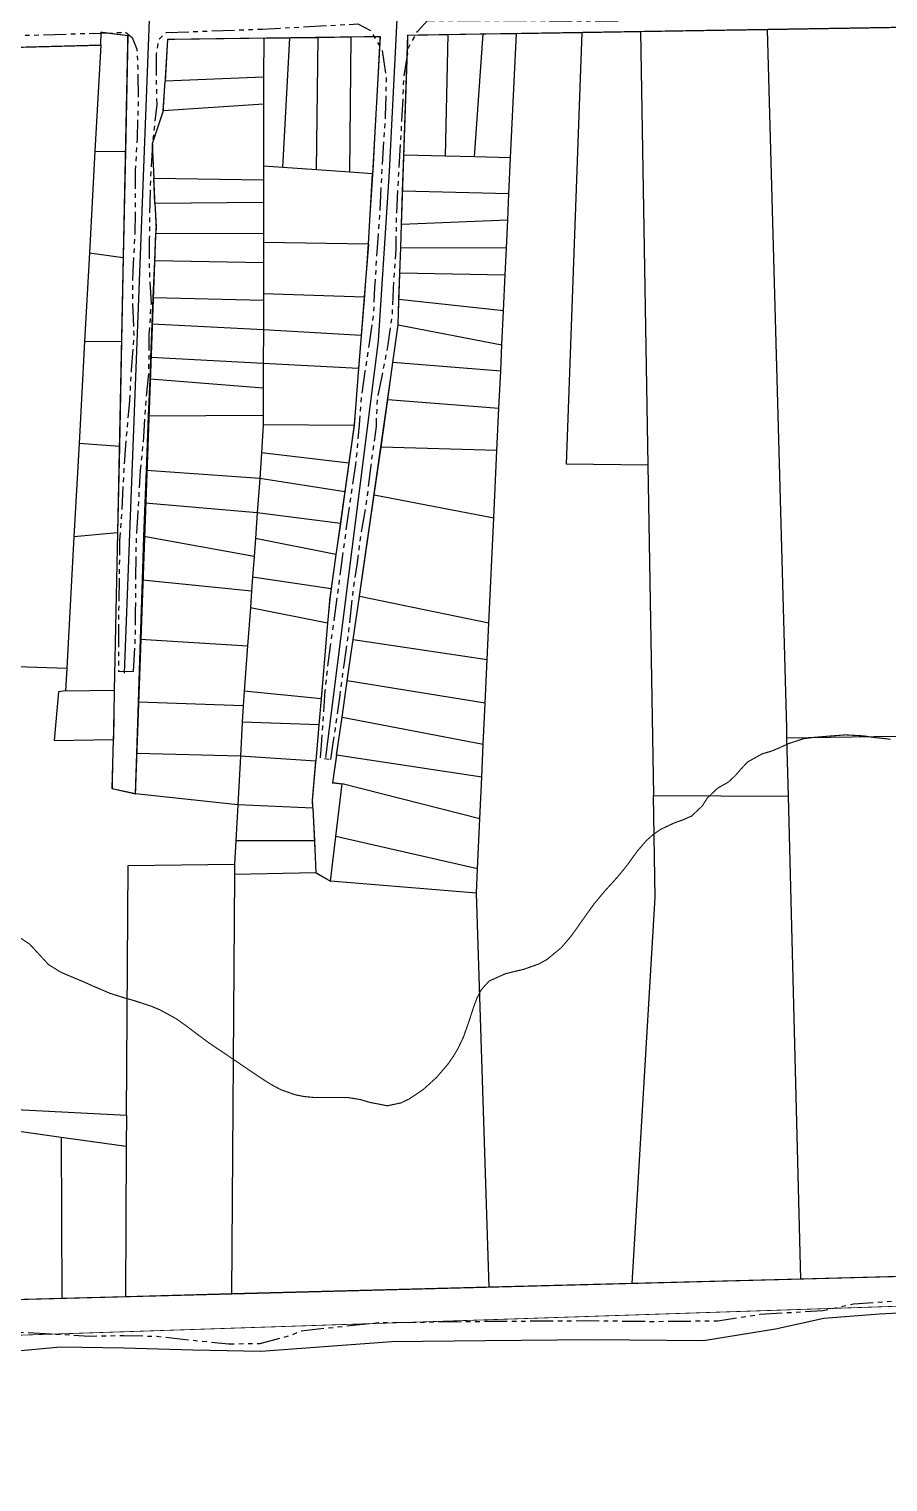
# Model space of a CAD drawing. Extents: x 204381 to 207261, y 4847713 to 4851061.
# Drawn here: x 204900.2 to 205040.5, y 4848399.6 to 4848637 of the extents above; entities that cross this region are included whole.
import ezdxf

# ---------------------------------------------------------------- set-up
doc = ezdxf.new("R2010")
doc.units = 0
doc.header["$LTSCALE"] = 1.5
doc.header["$MEASUREMENT"] = 0
doc.linetypes.add('PHANTOMX2', pattern=[5, 2.5, -0.5, 0.5, -0.5, 0.5, -0.5])
for name, color, linetype in [('CD-MALHA-LOTES', 40, 'CONTINUOUS'), ('HD-CURSO-PERENE', 170, 'CONTINUOUS'), ('LM-LIM-SETOR-FISCAL', 7, 'CONTINUOUS'), ('RU-QUADRAS', 210, 'CONTINUOUS'), ('SV-EIXO-ROD-ESTR', 7, 'CONTINUOUS'), ('SV-EIXO-RUA-N-PAV', 6, 'CONTINUOUS'), ('SV-EST-M-N-PAV', 1, 'PHANTOMX2'), ('SV-RUA-NAO-PAV-S-GUIA-C-GUIA', 7, 'PHANTOMX2')]:
    doc.layers.add(name, color=color, linetype=linetype)
doc.linetypes.add('Limite', pattern='A,20,-3,[130,ltypeshp.shx,S=6.35,R=0,X=0,Y=0],-3,20', length=46)

msp = doc.modelspace()

# ---------------------------------------------------------------- linework, layer by layer
at = {"layer": 'CD-MALHA-LOTES'}
for points in [[(204911.9, 4848634.35), (204911.95, 4848636.46), (204916.3, 4848635.89), (204915.92, 4848616.95)], [(204990.5, 4848636.42), (205000.04, 4848636.58)], [(205000.04, 4848636.58), (205020.76, 4848636.91)], [(205000.04, 4848636.58), (205001.26, 4848565.68)], [(205020.76, 4848636.91), (205070.65, 4848637.72)], [(205020.76, 4848636.91), (205023.88, 4848522.69), (205023.92, 4848521.14)], [(204897.1, 4848633.96), (204911.9, 4848634.35)], [(204911.9, 4848634.35), (204910.95, 4848617.01)], [(204938.51, 4848635.49), (204922.81, 4848635.28), (204922.39, 4848628.43)], [(204938.51, 4848635.49), (204938.5, 4848629.11)], [(204938.51, 4848635.49), (204942.78, 4848635.55)], [(204941.63, 4848614.35), (204942.78, 4848635.55)], [(204942.78, 4848635.55), (204947.39, 4848635.61)], [(204947.11, 4848613.97), (204947.39, 4848635.61)], [(204947.39, 4848635.61), (204952.77, 4848635.69)], [(204952.6, 4848613.58), (204952.77, 4848635.69)], [(204952.77, 4848635.69), (204957.51, 4848635.75), (204956.26, 4848613.32)], [(204961.4, 4848616.36), (204962.07, 4848635.96), (204968.63, 4848636.07)], [(204968.19, 4848616.2), (204968.63, 4848636.07)], [(204968.63, 4848636.07), (204974.33, 4848636.16)], [(204972.96, 4848616.09), (204974.33, 4848636.16)], [(204974.33, 4848636.16), (204979.78, 4848636.25)], [(204978.84, 4848615.95), (204979.78, 4848636.25)], [(204979.78, 4848636.25), (204990.5, 4848636.42)], [(205001.26, 4848565.68), (204987.99, 4848565.84), (204990.5, 4848636.42)], [(204922.1, 4848623.59), (204922.39, 4848628.43)], [(204938.5, 4848629.11), (204922.39, 4848628.43)], [(204938.5, 4848629.11), (204938.49, 4848624.68)], [(204938.49, 4848624.68), (204922.1, 4848623.59)], [(204938.49, 4848624.68), (204938.48, 4848614.57)], [(204922.1, 4848623.59), (204920.31, 4848618.21), (204920.57, 4848612.52)], [(204910.95, 4848617.01), (204910.04, 4848600.38)], [(204910.95, 4848617.01), (204915.92, 4848616.95)], [(204915.92, 4848616.95), (204915.56, 4848599.66)], [(204961.2, 4848610.48), (204961.4, 4848616.36)], [(204968.19, 4848616.2), (204961.4, 4848616.36)], [(204972.96, 4848616.09), (204968.19, 4848616.2)], [(204978.84, 4848615.95), (204972.96, 4848616.09)], [(204978.57, 4848610.05), (204978.84, 4848615.95)], [(204941.63, 4848614.35), (204938.48, 4848614.57)], [(204938.48, 4848614.57), (204938.48, 4848612.3)], [(204947.11, 4848613.97), (204941.63, 4848614.35)], [(204952.6, 4848613.58), (204947.11, 4848613.97)], [(204956.26, 4848613.32), (204952.6, 4848613.58)], [(204955.6, 4848601.83), (204955.68, 4848602.85), (204956.26, 4848613.32)], [(204920.75, 4848608.45), (204920.57, 4848612.52)], [(204938.48, 4848612.3), (204920.57, 4848612.52)], [(204938.48, 4848612.3), (204938.47, 4848608.61)], [(204961.01, 4848605.08), (204961.2, 4848610.48)], [(204978.57, 4848610.05), (204961.2, 4848610.48)], [(204938.47, 4848608.61), (204920.75, 4848608.45)], [(204920.75, 4848608.45), (204920.93, 4848604.63), (204920.89, 4848603.59)], [(204938.47, 4848608.61), (204938.47, 4848603.54)], [(204978.37, 4848605.82), (204978.57, 4848610.05)], [(204961.01, 4848605.08), (204978.37, 4848605.82)], [(204978.15, 4848601.15), (204978.37, 4848605.82)], [(204920.71, 4848599.12), (204920.89, 4848603.59)], [(204920.89, 4848603.59), (204938.47, 4848603.54)], [(204938.47, 4848603.54), (204938.47, 4848602.07)], [(204960.88, 4848601.2), (204961.01, 4848605.08)], [(204938.47, 4848602.07), (204938.46, 4848598.78)], [(204955.6, 4848601.83), (204938.47, 4848602.07)], [(204955.6, 4848601.83), (204954.92, 4848593.13)], [(204960.74, 4848597.13), (204960.88, 4848601.2)], [(204978.15, 4848601.15), (204960.88, 4848601.2)], [(204977.95, 4848596.79), (204978.15, 4848601.15)], [(204910.04, 4848600.38), (204909.26, 4848585.9)], [(204910.04, 4848600.38), (204915.56, 4848599.66)], [(204915.56, 4848599.66), (204915.28, 4848585.99)], [(204920.47, 4848593.09), (204920.71, 4848599.12)], [(204938.46, 4848598.78), (204920.71, 4848599.12)], [(204938.46, 4848598.78), (204938.45, 4848593.71)], [(204960.59, 4848592.77), (204960.74, 4848597.13)], [(204960.74, 4848597.13), (204977.95, 4848596.79)], [(204977.68, 4848590.94), (204977.95, 4848596.79)], [(204920.3, 4848588.72), (204920.47, 4848593.09)], [(204920.47, 4848593.09), (204938.45, 4848592.67)], [(204954.92, 4848593.13), (204938.45, 4848593.71)], [(204938.45, 4848593.71), (204938.45, 4848592.67)], [(204938.45, 4848592.67), (204938.45, 4848587.84)], [(204954.92, 4848593.13), (204954.43, 4848586.9)], [(204960.45, 4848588.65), (204960.59, 4848592.77)], [(204977.68, 4848590.94), (204960.59, 4848592.77)], [(204977.42, 4848585.38), (204977.68, 4848590.94)], [(204920.09, 4848583.37), (204920.3, 4848588.72)], [(204938.45, 4848587.84), (204920.3, 4848588.72)], [(204938.45, 4848587.84), (204938.44, 4848582.39)], [(204954.43, 4848586.9), (204938.45, 4848587.84)], [(204954.43, 4848586.9), (204954.01, 4848581.57)], [(204959.6, 4848582.49), (204960.45, 4848588.65)], [(204960.45, 4848588.65), (204977.42, 4848585.38)], [(204909.26, 4848585.9), (204908.35, 4848569.26)], [(204909.26, 4848585.9), (204915.28, 4848585.99)], [(204915.28, 4848585.99), (204914.93, 4848568.74)], [(204977.22, 4848581.06), (204977.42, 4848585.38)], [(204919.95, 4848579.75), (204920.09, 4848583.37)], [(204920.09, 4848583.37), (204938.44, 4848582.39)], [(204938.44, 4848582.39), (204938.43, 4848578.3)], [(204938.44, 4848582.39), (204954.01, 4848581.57)], [(204958.76, 4848576.43), (204959.6, 4848582.49)], [(204977.22, 4848581.06), (204959.6, 4848582.49)], [(204919.72, 4848573.75), (204919.95, 4848579.75)], [(204938.43, 4848578.3), (204919.95, 4848579.75)], [(204954.01, 4848581.57), (204953.28, 4848572.2)], [(204976.94, 4848575), (204977.22, 4848581.06)], [(204938.43, 4848578.3), (204938.43, 4848573.87)], [(204957.69, 4848568.66), (204958.76, 4848576.43)], [(204958.76, 4848576.43), (204976.94, 4848575)], [(204976.61, 4848568.1), (204976.94, 4848575)], [(204919.37, 4848564.82), (204919.72, 4848573.75)], [(204919.72, 4848573.75), (204938.43, 4848573.87)], [(204938.43, 4848573.87), (204938.43, 4848572.31)], [(204938.43, 4848572.31), (204938.16, 4848567.72)], [(204953.28, 4848572.2), (204938.43, 4848572.31)], [(204953.28, 4848572.2), (204952.41, 4848566.04)], [(204908.35, 4848569.26), (204907.51, 4848553.99)], [(204914.93, 4848568.74), (204908.35, 4848569.26)], [(204914.93, 4848568.74), (204914.64, 4848554.65)], [(204938.16, 4848567.72), (204937.86, 4848563.51)], [(204952.41, 4848566.04), (204938.16, 4848567.72)], [(204956.56, 4848560.87), (204957.69, 4848568.66)], [(204976.61, 4848568.1), (204957.69, 4848568.66)], [(204976.1, 4848557.11), (204976.61, 4848568.1)], [(204952.41, 4848566.04), (204951.75, 4848561.37)], [(205001.26, 4848565.68), (205002.18, 4848511.72)], [(204919.16, 4848559.49), (204919.37, 4848564.82)], [(204937.86, 4848563.51), (204919.37, 4848564.82)], [(204937.86, 4848563.51), (204937.45, 4848557.93)], [(204951.75, 4848561.37), (204937.86, 4848563.51)], [(204951.75, 4848561.37), (204951.03, 4848556.19)], [(204954.15, 4848544.22), (204956.56, 4848560.87)], [(204956.56, 4848560.87), (204976.1, 4848557.11)], [(204918.94, 4848554.04), (204919.16, 4848559.49)], [(204937.45, 4848557.93), (204919.16, 4848559.49)], [(204937.45, 4848557.93), (204937.15, 4848553.7)], [(204951.03, 4848556.19), (204937.45, 4848557.93)], [(204951.03, 4848556.19), (204950.31, 4848551.09)], [(204975.3, 4848539.9), (204976.1, 4848557.11)], [(204907.51, 4848553.99), (204906.34, 4848532.53)], [(204914.64, 4848554.65), (204907.51, 4848553.99)], [(204914.64, 4848554.65), (204914.11, 4848528.91)], [(204918.71, 4848546.98), (204918.94, 4848554.04)], [(204936.94, 4848550.8), (204918.94, 4848554.04)], [(204937.15, 4848553.7), (204936.94, 4848550.8)], [(204950.31, 4848551.09), (204937.15, 4848553.7)], [(204950.31, 4848551.09), (204949.52, 4848545.49)], [(204936.94, 4848550.8), (204936.69, 4848547.42)], [(204918.4, 4848537.26), (204918.71, 4848546.98)], [(204918.71, 4848546.98), (204936.53, 4848545.19)], [(204936.69, 4848547.42), (204936.53, 4848545.19)], [(204949.52, 4848545.49), (204936.69, 4848547.42)], [(204936.53, 4848545.19), (204936.33, 4848542.41)], [(204949.52, 4848545.49), (204949.29, 4848543.85), (204948.95, 4848539.91)], [(204953.14, 4848537.22), (204954.15, 4848544.22)], [(204975.3, 4848539.9), (204954.15, 4848544.22)], [(204936.33, 4848542.41), (204935.87, 4848536.18)], [(204948.95, 4848539.91), (204936.33, 4848542.41)], [(204948.95, 4848539.91), (204947.9, 4848527.53)], [(204975.03, 4848533.96), (204975.3, 4848539.9)], [(204918.06, 4848526.99), (204918.4, 4848537.26)], [(204918.4, 4848537.26), (204935.87, 4848536.18)], [(204952.16, 4848530.45), (204953.14, 4848537.22)], [(204953.14, 4848537.22), (204975.03, 4848533.96)], [(204935.87, 4848536.18), (204935.33, 4848528.76)], [(204891.54, 4848533.02), (204906.34, 4848532.53)], [(204906.34, 4848532.53), (204906.14, 4848528.84)], [(204974.69, 4848526.8), (204975.03, 4848533.96)], [(204951.31, 4848524.55), (204952.16, 4848530.45)], [(204974.69, 4848526.8), (204952.16, 4848530.45)], [(204906.14, 4848528.84), (204905.02, 4848528.65), (204904.26, 4848520.71), (204913.95, 4848520.89)], [(204906.14, 4848528.84), (204914.11, 4848528.91)], [(204914.11, 4848528.91), (204913.95, 4848520.89)], [(204935.33, 4848528.76), (204935.16, 4848526.36)], [(204947.9, 4848527.53), (204935.33, 4848528.76)], [(204947.9, 4848527.53), (204947.53, 4848523.28)], [(204917.79, 4848518.61), (204918.06, 4848526.99)], [(204935.16, 4848526.36), (204918.06, 4848526.99)], [(204935.16, 4848526.36), (204935.01, 4848523.72)], [(204974.38, 4848520.09), (204974.69, 4848526.8)], [(204935.01, 4848523.72), (204934.71, 4848518.13)], [(204947.53, 4848523.28), (204935.01, 4848523.72)], [(204947.53, 4848523.28), (204947.03, 4848517.35)], [(204950.41, 4848518.33), (204951.31, 4848524.55)], [(204951.31, 4848524.55), (204974.38, 4848520.09)], [(204917.57, 4848511.97), (204913.78, 4848512.84), (204913.95, 4848520.89)], [(205023.92, 4848521.14), (205052.54, 4848521.58)], [(205023.92, 4848521.14), (205024.16, 4848511.62)], [(204917.57, 4848511.97), (204917.79, 4848518.61)], [(204934.71, 4848518.13), (204917.79, 4848518.61)], [(204934.71, 4848518.13), (204934.27, 4848510.19)], [(204947.03, 4848517.35), (204934.71, 4848518.13)], [(204950.41, 4848518.33), (204949.76, 4848513.82), (204951.3, 4848513.62)], [(204974.13, 4848514.72), (204950.41, 4848518.33)], [(204974.13, 4848514.72), (204974.38, 4848520.09)], [(204946.54, 4848509.68), (204946.48, 4848510.95), (204947.03, 4848517.35)], [(204950.28, 4848505.05), (204951.3, 4848513.62)], [(204973.81, 4848507.91), (204951.3, 4848513.62)], [(204973.81, 4848507.91), (204974.13, 4848514.72)], [(204934.27, 4848510.19), (204917.57, 4848511.97)], [(204998.7, 4848431.98), (205002.46, 4848495.06), (205002.18, 4848511.72)], [(205002.18, 4848511.72), (205024.16, 4848511.62)], [(205024.16, 4848511.62), (205026.17, 4848432.71)], [(204934.27, 4848510.19), (204933.94, 4848504.32)], [(204946.54, 4848509.68), (204934.27, 4848510.19)], [(204946.54, 4848509.68), (204946.8, 4848504.32)], [(204973.43, 4848499.72), (204973.81, 4848507.91)], [(204933.94, 4848504.32), (204933.73, 4848500.52)], [(204946.8, 4848504.32), (204933.94, 4848504.32)], [(204946.8, 4848504.32), (204947.05, 4848499.11)], [(204949.41, 4848497.73), (204950.28, 4848505.05)], [(204973.43, 4848499.72), (204950.28, 4848505.05)], [(204916.1, 4848459.51), (204916.36, 4848500.26), (204933.73, 4848500.52)], [(204933.72, 4848498.82), (204933.24, 4848430.27)], [(204933.73, 4848500.52), (204933.72, 4848498.82)], [(204947.05, 4848499.11), (204933.72, 4848498.82)], [(204947.05, 4848499.11), (204949.41, 4848497.73)], [(204973.25, 4848495.77), (204973.43, 4848499.72)], [(204973.25, 4848495.77), (204949.41, 4848497.73)], [(204975.32, 4848431.37), (204973.25, 4848495.77)], [(204896.01, 4848460.55), (204916.1, 4848459.51)], [(204916.1, 4848459.51), (204916.07, 4848454.42)], [(204895.91, 4848457.27), (204905.45, 4848455.92)], [(204905.45, 4848455.92), (204916.07, 4848454.42)], [(204905.45, 4848455.92), (204905.53, 4848429.54)], [(204916.07, 4848454.42), (204915.92, 4848429.81)], [(205026.17, 4848432.71), (204998.7, 4848431.98)], [(205056.8, 4848433.51), (205026.17, 4848432.71)], [(204933.24, 4848430.27), (204915.92, 4848429.81)], [(204975.32, 4848431.37), (204933.24, 4848430.27)], [(204998.7, 4848431.98), (204975.32, 4848431.37)], [(204905.53, 4848429.54), (204895.16, 4848429.27)], [(204915.92, 4848429.81), (204905.53, 4848429.54)]]:
    msp.add_lwpolyline(points, dxfattribs=at)
at = {"layer": 'HD-CURSO-PERENE', "const_width": 0.18, "flags": 128}
msp.add_lwpolyline([(205040.89, 4848520.91), (205037.96, 4848521.24), (205036.47, 4848521.47), (205033.52, 4848521.63), (205030.52, 4848521.4), (205028.17, 4848521.2), (205026.68, 4848521), (205024.16, 4848520.18), (205022.8, 4848519.54), (205021.4, 4848518.96), (205019.93, 4848518.53), (205017.55, 4848517.21), (205016.52, 4848516.11), (205015.51, 4848514.95), (205014.4, 4848513.91), (205012.65, 4848512.92), (205010.96, 4848511.31), (205010.14, 4848510.01), (205008.38, 4848508.36), (205007, 4848507.75), (205005.54, 4848507.23), (205003.36, 4848506.2), (205002.12, 4848505.34), (205001, 4848504.34), (204999.56, 4848502.66), (204998.67, 4848501.45), (204997.79, 4848500.23), (204996.37, 4848498.48), (204995.37, 4848497.37), (204994.35, 4848496.26), (204992.52, 4848494.08), (204990.77, 4848491.64), (204989.43, 4848489.72), (204988.53, 4848488.51), (204987.12, 4848486.87), (204984.81, 4848484.95), (204983.49, 4848484.21), (204981, 4848483.33), (204979.46, 4848482.96), (204977.96, 4848482.59), (204975.32, 4848481.4), (204974.04, 4848479.97), (204973.34, 4848478.62), (204972.79, 4848477.15), (204972.12, 4848475.05), (204971.13, 4848472.24), (204970.26, 4848470.41), (204969.49, 4848469.11), (204968.63, 4848467.87), (204966.76, 4848465.67), (204964.54, 4848463.66), (204962.32, 4848462.16), (204960.93, 4848461.49), (204958.71, 4848461.02), (204955.79, 4848461.59), (204954.33, 4848462.03), (204952.21, 4848462.38), (204949.2, 4848462.37), (204946.62, 4848462.39), (204945.12, 4848462.53), (204943.64, 4848462.82), (204941.25, 4848463.68), (204939.92, 4848464.39), (204938.63, 4848465.18), (204936.76, 4848466.43), (204934.28, 4848468.12), (204932.03, 4848469.64), (204930.78, 4848470.47), (204929.54, 4848471.32), (204927.35, 4848472.94), (204926.16, 4848473.86), (204924.21, 4848475.25), (204921.58, 4848476.69), (204920.19, 4848477.27), (204917.35, 4848478.21), (204915.9, 4848478.61), (204913.42, 4848479.39), (204910.68, 4848480.56), (204909.31, 4848481.19), (204906.83, 4848482.22), (204905.43, 4848482.82), (204903.38, 4848484.08), (204901.34, 4848486.3), (204900.32, 4848487.39), (204898.64, 4848488.54)], dxfattribs=at)
msp.add_lwpolyline([(205040.89, 4848520.91), (205037.96, 4848521.24), (205036.47, 4848521.47), (205033.52, 4848521.63), (205030.52, 4848521.4), (205028.17, 4848521.2), (205026.68, 4848521), (205024.16, 4848520.18), (205022.8, 4848519.54), (205021.4, 4848518.96), (205019.93, 4848518.53), (205017.55, 4848517.21), (205016.52, 4848516.11), (205015.51, 4848514.95), (205014.4, 4848513.91), (205012.65, 4848512.92), (205010.96, 4848511.31), (205010.14, 4848510.01), (205008.38, 4848508.36), (205007, 4848507.75), (205005.54, 4848507.23), (205003.36, 4848506.2), (205002.12, 4848505.34), (205001, 4848504.34), (204999.56, 4848502.66), (204998.67, 4848501.45), (204997.79, 4848500.23), (204996.37, 4848498.48), (204995.37, 4848497.37), (204994.35, 4848496.26), (204992.52, 4848494.08), (204990.77, 4848491.64), (204989.43, 4848489.72), (204988.53, 4848488.51), (204987.12, 4848486.87), (204984.81, 4848484.95), (204983.49, 4848484.21), (204981, 4848483.33), (204979.46, 4848482.96), (204977.96, 4848482.59), (204975.32, 4848481.4), (204974.04, 4848479.97), (204973.34, 4848478.62), (204972.79, 4848477.15), (204972.12, 4848475.05), (204971.13, 4848472.24), (204970.26, 4848470.41), (204969.49, 4848469.11), (204968.63, 4848467.87), (204966.76, 4848465.67), (204964.54, 4848463.66), (204962.32, 4848462.16), (204960.93, 4848461.49), (204958.71, 4848461.02), (204955.79, 4848461.59), (204954.33, 4848462.03), (204952.21, 4848462.38), (204949.2, 4848462.37), (204946.62, 4848462.39), (204945.12, 4848462.53), (204943.64, 4848462.82), (204941.25, 4848463.68), (204939.92, 4848464.39), (204938.63, 4848465.18), (204936.76, 4848466.43), (204934.28, 4848468.12), (204932.03, 4848469.64), (204930.78, 4848470.47), (204929.54, 4848471.32), (204927.35, 4848472.94), (204926.16, 4848473.86), (204924.21, 4848475.25), (204921.58, 4848476.69), (204920.19, 4848477.27), (204917.35, 4848478.21), (204915.9, 4848478.61), (204913.42, 4848479.39), (204910.68, 4848480.56), (204909.31, 4848481.19), (204906.83, 4848482.22), (204905.43, 4848482.82), (204903.38, 4848484.08), (204901.34, 4848486.3), (204900.32, 4848487.39), (204898.64, 4848488.54)], dxfattribs=at)
at = {"layer": 'LM-LIM-SETOR-FISCAL', "linetype": 'Limite', "ltscale": 0.1, "const_width": 0.13, "flags": 128}
msp.add_lwpolyline([(206960.49, 4848346.74), (206519.68, 4848013.26), (206524.96, 4848001.52), (206186.17, 4847750.07), (206137.65, 4847714.77), (206055.88, 4847783.52), (206022.18, 4847808.19), (206018.12, 4847816.07), (206019.95, 4847830.66), (206053.3, 4847836.03), (206059.06, 4847868.43), (206040.45, 4847926.27), (206039.82, 4847951.17), (206026.44, 4847964.39), (205980.98, 4848000.04), (205948.86, 4848053.95), (205885.79, 4848047.59), (205885.38, 4848100.28), (205758.68, 4848087.81), (205748.41, 4848134.36), (205855.06, 4848144.19), (205857.54, 4848167.98), (205826.48, 4848206.22), (205791.25, 4848260.92), (205756.8, 4848299.01), (205692.97, 4848280.46), (205710.22, 4848439.16), (205051.32, 4848428.57), (204677.84, 4848416.25), (204661.89, 4848420.75), (204677.59, 4848456.68), (204685.73, 4848493.72), (204687.66, 4848576.43), (204676.79, 4848658.68), (204674.85, 4848798.87), (204665.61, 4849337.36), (204658.49, 4849545.69), (204657.02, 4849545.63), (204645.12, 4849704.28), (204643.71, 4849869.24), (204651.14, 4849927.22), (204647.62, 4849990.33), (204636.26, 4850264.54), (204381.83, 4850909.69), (204986.84, 4850806.73), (205140.83, 4850787.35), (205201.03, 4850796.27), (205245.63, 4850823.19), (205310.25, 4850896.98), (205324.08, 4850905.65), (205327.72, 4850908.15), (205339.74, 4850916.46), (205358.28, 4850945.44), (205381.54, 4850978.24), (205458.47, 4851060.64), (205958.1, 4850305), (206256.21, 4850261.19), (206296.36, 4850246.47), (206381.84, 4850187.26), (206402.35, 4850183.32), (206465.45, 4850155.1), (206438.69, 4850087.64), (206416.16, 4850016.08), (206422.43, 4850015.06), (206376.86, 4849879.93), (206318.97, 4849888.04), (206311.32, 4849828.25), (206177.89, 4849842.97), (206161.27, 4849779.77), (206627.66, 4849358.82), (206746.45, 4849445.1), (206955.53, 4849187.19), (207019.34, 4849111.98), (207025.31, 4849104.91), (207033.93, 4849094.44), (207048.4, 4849077.1), (207039.09, 4849069.24), (207026.18, 4849059.14), (207002.58, 4849038.25), (206981.71, 4849023.09), (206966.26, 4849011.39), (206958.44, 4849004.76), (206968.98, 4848989.87), (206978.67, 4848976.02), (207002.49, 4848944.75), (207008.79, 4848936.89), (207034.07, 4848905.39), (207054.15, 4848879.42), (207075.28, 4848852.41), (207089.04, 4848833.89), (207099.68, 4848804.07), (207108.98, 4848791.97), (207114.21, 4848785.08), (207138.58, 4848756.16), (207148.67, 4848740.27), (207162.16, 4848719.72), (207199.66, 4848661.86), (207214.13, 4848640.25), (207233.64, 4848611.27), (207250.42, 4848586.92), (207261.26, 4848571.24), (207169.66, 4848504.88), (207140.72, 4848483.45), (207106.7, 4848455.88), (207093.59, 4848446.09), (207051.18, 4848413.73)], close=True, dxfattribs=at)
at = {"layer": 'RU-QUADRAS', "color": 6, "linetype": 'Continuous', "const_width": 0.18}
msp.add_lwpolyline([(204690.33, 4848628.49), (204911.9, 4848634.35), (204911.95, 4848636.46), (204916.3, 4848635.89), (204913.78, 4848512.84), (204917.57, 4848511.97), (204920.93, 4848604.63), (204920.31, 4848618.21), (204922.1, 4848623.59), (204922.81, 4848635.28), (204957.51, 4848635.75, -0.01129), (204953.28, 4848572.2), (204949.29, 4848543.85), (204946.48, 4848510.95), (204947.05, 4848499.11), (204949.41, 4848497.73), (204951.3, 4848513.62), (204949.76, 4848513.82), (204960.45, 4848588.65), (204962.07, 4848635.96), (205190.61, 4848639.67)], format="xyb", dxfattribs=at)
msp.add_lwpolyline([(205396.55, 4848442.43), (204866.14, 4848428.51), (204863.88, 4848442.71), (204865.11, 4848442.76), (204867.06, 4848458.49), (204895.91, 4848457.27), (204896.01, 4848460.55), (204867.77, 4848462.9), (204868.74, 4848477.66), (204866.13, 4848478.43), (204864.34, 4848462.54), (204787.67, 4848462.05), (204787.05, 4848456.06), (204820.37, 4848455.91), (204820.88, 4848457.3), (204861.73, 4848458.03), (204861.63, 4848443.22), (204860.45, 4848442.6), (204860.51, 4848428.46), (204828.01, 4848426.09), (204786.45, 4848426.43), (204671.28, 4848422.09)], dxfattribs=at)
at = {"layer": 'SV-EIXO-ROD-ESTR', "flags": 128}
msp.add_lwpolyline([(204892.34, 4848420.43), (204905.32, 4848421.64), (204915.71, 4848421.47), (204926.96, 4848421.12), (204938.04, 4848420.94), (204959.43, 4848422.51), (204974.67, 4848422.68), (204992.33, 4848422.85), (205010.33, 4848422.68), (205022.11, 4848424.59), (205029.99, 4848426.33), (205039.08, 4848427.01), (205065.05, 4848428.4)], dxfattribs=at)
msp.add_lwpolyline([(204892.34, 4848420.43), (204905.32, 4848421.64), (204915.71, 4848421.47), (204926.96, 4848421.12), (204938.04, 4848420.94), (204959.43, 4848422.51), (204974.67, 4848422.68), (204992.33, 4848422.85), (205010.33, 4848422.68), (205022.11, 4848424.59), (205029.99, 4848426.33), (205039.08, 4848427.01), (205065.05, 4848428.4)], dxfattribs=at)
at = {"layer": 'SV-EIXO-RUA-N-PAV', "flags": 128}
for points in [[(204948.66, 4848517.92), (204957.28, 4848586.04), (204959.08, 4848613.69), (204960.35, 4848639.7)], [(204948.66, 4848517.92), (204957.28, 4848586.04), (204959.08, 4848613.69), (204960.35, 4848639.7)], [(204915.8, 4848531.74), (204919.84, 4848638.45)], [(204915.8, 4848531.74), (204919.84, 4848638.45)]]:
    msp.add_lwpolyline(points, dxfattribs=at)
at = {"layer": 'SV-EST-M-N-PAV', "flags": 128}
msp.add_lwpolyline([(205345.13, 4848438.54), (205344.21, 4848437.87), (205342.31, 4848437.44), (205338.12, 4848436.86), (205270.54, 4848435.23), (205160.41, 4848432.28), (205063.27, 4848430.57), (205034.83, 4848428.58), (205029.83, 4848427.5), (205024.83, 4848427.22), (205019.53, 4848426.89), (205012.69, 4848425.84), (205012.64, 4848425.84), (205002.18, 4848425.73), (204991.73, 4848425.86), (204974.27, 4848425.75), (204957.21, 4848425.54), (204944.62, 4848424.21), (204942.97, 4848423.5), (204937.88, 4848422.12), (204932.78, 4848422.08), (204927.02, 4848422.65), (204921.06, 4848423.31), (204915.66, 4848423.43), (204910.01, 4848423.34), (204904.1, 4848423.7), (204898.64, 4848423.97), (204893.4, 4848422.98), (204888.4, 4848422.15), (204883.4, 4848422.57), (204878.3, 4848422.29), (204873.21, 4848420.66), (204868.07, 4848419.52), (204862.41, 4848419.54), (204859.84, 4848419.45), (204856.81, 4848419.35), (204851.11, 4848419.06), (204845.66, 4848418.98), (204840.06, 4848418.39), (204834.56, 4848418.36), (204829.45, 4848419.53), (204823.48, 4848420.74), (204818.38, 4848420.91), (204812.58, 4848420.77), (204806.38, 4848420.53), (204801.02, 4848420.5), (204795.55, 4848420.61), (204789.93, 4848420.67), (204783.78, 4848420.67), (204778.19, 4848420.55), (204772.28, 4848420.49), (204766.78, 4848420.31), (204761.58, 4848419.89), (204756.32, 4848419.23), (204751.06, 4848418.94), (204745.31, 4848418.69), (204740.15, 4848418.96), (204733.75, 4848419.02), (204727.95, 4848418.98), (204722.4, 4848418.6), (204717.2, 4848418.07), (204711.25, 4848417.58), (204705.41, 4848416.64), (204699.81, 4848416.1), (204694.56, 4848415.92), (204688.9, 4848416.28), (204683.74, 4848417.05), (204678.63, 4848417.92), (204673.47, 4848418.39), (204670.15, 4848420.92), (204669.12, 4848423.81), (204669.61, 4848427.58), (204670.29, 4848430.32), (204673.25, 4848438), (204675.85, 4848444.32), (204678.65, 4848450.74), (204680.17, 4848454), (204683.5, 4848462.67), (204685.6, 4848468.54), (204687.2, 4848474.1), (204687.71, 4848478.91), (204688.24, 4848486.41), (204689.09, 4848495.03), (204689.39, 4848504.58), (204690.12, 4848511.18), (204690.8, 4848515.93), (204690.82, 4848518), (204690.9, 4848525.48), (204690.9, 4848535.69), (204690.9, 4848545.74), (204690.67, 4848558.09), (204690.11, 4848566), (204689.83, 4848578), (204689.54, 4848589.26), (204687.97, 4848605.47), (204688.01, 4848612.12), (204688.29, 4848617.57), (204688.81, 4848621.57)], dxfattribs=at)
msp.add_lwpolyline([(205345.13, 4848438.54), (205344.21, 4848437.87), (205342.31, 4848437.44), (205338.12, 4848436.86), (205270.54, 4848435.23), (205160.41, 4848432.28), (205063.27, 4848430.57), (205034.83, 4848428.58), (205029.83, 4848427.5), (205024.83, 4848427.22), (205019.53, 4848426.89), (205012.69, 4848425.84), (205012.64, 4848425.84), (205002.18, 4848425.73), (204991.73, 4848425.86), (204974.27, 4848425.75), (204957.21, 4848425.54), (204944.62, 4848424.21), (204942.97, 4848423.5), (204937.88, 4848422.12), (204932.78, 4848422.08), (204927.02, 4848422.65), (204921.06, 4848423.31), (204915.66, 4848423.43), (204910.01, 4848423.34), (204904.1, 4848423.7), (204898.64, 4848423.97), (204893.4, 4848422.98), (204888.4, 4848422.15), (204883.4, 4848422.57), (204878.3, 4848422.29), (204873.21, 4848420.66), (204868.07, 4848419.52), (204862.41, 4848419.54), (204859.84, 4848419.45), (204856.81, 4848419.35), (204851.11, 4848419.06), (204845.66, 4848418.98), (204840.06, 4848418.39), (204834.56, 4848418.36), (204829.45, 4848419.53), (204823.48, 4848420.74), (204818.38, 4848420.91), (204812.58, 4848420.77), (204806.38, 4848420.53), (204801.02, 4848420.5), (204795.55, 4848420.61), (204789.93, 4848420.67), (204783.78, 4848420.67), (204778.19, 4848420.55), (204772.28, 4848420.49), (204766.78, 4848420.31), (204761.58, 4848419.89), (204756.32, 4848419.23), (204751.06, 4848418.94), (204745.31, 4848418.69), (204740.15, 4848418.96), (204733.75, 4848419.02), (204727.95, 4848418.98), (204722.4, 4848418.6), (204717.2, 4848418.07), (204711.25, 4848417.58), (204705.41, 4848416.64), (204699.81, 4848416.1), (204694.56, 4848415.92), (204688.9, 4848416.28), (204683.74, 4848417.05), (204678.63, 4848417.92), (204673.47, 4848418.39), (204670.15, 4848420.92), (204669.12, 4848423.81), (204669.61, 4848427.58), (204670.29, 4848430.32), (204673.25, 4848438), (204675.85, 4848444.32), (204678.65, 4848450.74), (204680.17, 4848454), (204683.5, 4848462.67), (204685.6, 4848468.54), (204687.2, 4848474.1), (204687.71, 4848478.91), (204688.24, 4848486.41), (204689.09, 4848495.03), (204689.39, 4848504.58), (204690.12, 4848511.18), (204690.8, 4848515.93), (204690.82, 4848518), (204690.9, 4848525.48), (204690.9, 4848535.69), (204690.9, 4848545.74), (204690.67, 4848558.09), (204690.11, 4848566), (204689.83, 4848578), (204689.54, 4848589.26), (204687.97, 4848605.47), (204688.01, 4848612.12), (204688.29, 4848617.57), (204688.81, 4848621.57)], dxfattribs=at)
at = {"layer": 'SV-RUA-NAO-PAV-S-GUIA-C-GUIA', "flags": 128}
for points in [[(204917.24, 4848532.04), (204917.53, 4848536.86), (204917.59, 4848541.85), (204917.65, 4848547.32), (204917.71, 4848553.43), (204918, 4848558.16), (204918.41, 4848564.82), (204918.94, 4848570.35), (204919.23, 4848575.16), (204919.76, 4848581.1), (204919.82, 4848587.06), (204920.16, 4848592.14), (204919.88, 4848597.37), (204919.88, 4848602.72), (204919.94, 4848608.53), (204920.12, 4848613.88), (204920.47, 4848618.9), (204921.1, 4848624.62), (204921, 4848628.09), (204921, 4848632.91), (204921.41, 4848635.32), (204922.61, 4848636.41), (204938.24, 4848636.95), (204953.89, 4848637.81), (204955.98, 4848636.73), (204957.84, 4848633.51), (204958.52, 4848629.1), (204958.35, 4848622.74), (204957.76, 4848613.16), (204957.42, 4848606.5), (204957.04, 4848601.2), (204956.61, 4848594.71), (204956.45, 4848590.66), (204955.8, 4848585.94), (204955.05, 4848581.02), (204954.45, 4848576.69), (204954.11, 4848572.32), (204953.52, 4848565.88), (204952.67, 4848560.37), (204951.91, 4848554.86), (204951.23, 4848549.73), (204950.55, 4848544.72), (204949.79, 4848539.13), (204948.94, 4848532.85), (204948.52, 4848528.86), (204948.09, 4848522.93), (204947.92, 4848519.96), (204947.75, 4848517.84), (204949.45, 4848517.63)], [(204917.24, 4848532.04), (204917.53, 4848536.86), (204917.59, 4848541.85), (204917.65, 4848547.32), (204917.71, 4848553.43), (204918, 4848558.16), (204918.41, 4848564.82), (204918.94, 4848570.35), (204919.23, 4848575.16), (204919.76, 4848581.1), (204919.82, 4848587.06), (204920.16, 4848592.14), (204919.88, 4848597.37), (204919.88, 4848602.72), (204919.94, 4848608.53), (204920.12, 4848613.88), (204920.47, 4848618.9), (204921.1, 4848624.62), (204921, 4848628.09), (204921, 4848632.91), (204921.41, 4848635.32), (204922.61, 4848636.41), (204938.24, 4848636.95), (204953.89, 4848637.81), (204955.98, 4848636.73), (204957.84, 4848633.51), (204958.52, 4848629.1), (204958.35, 4848622.74), (204957.76, 4848613.16), (204957.42, 4848606.5), (204957.04, 4848601.2), (204956.61, 4848594.71), (204956.45, 4848590.66), (204955.8, 4848585.94), (204955.05, 4848581.02), (204954.45, 4848576.69), (204954.11, 4848572.32), (204953.52, 4848565.88), (204952.67, 4848560.37), (204951.91, 4848554.86), (204951.23, 4848549.73), (204950.55, 4848544.72), (204949.79, 4848539.13), (204948.94, 4848532.85), (204948.52, 4848528.86), (204948.09, 4848522.93), (204947.92, 4848519.96), (204947.75, 4848517.84), (204949.45, 4848517.63)], [(204949.45, 4848517.63), (204949.87, 4848520.26), (204950.21, 4848522.55), (204950.98, 4848528.1), (204951.57, 4848532.68), (204952.42, 4848538.62), (204953.01, 4848544.17), (204953.77, 4848549.43), (204954.45, 4848554.6), (204955.39, 4848560.03), (204956.06, 4848565.63), (204956.91, 4848572.03), (204957.08, 4848576.61), (204957.84, 4848580.25), (204958.86, 4848585.43), (204959.54, 4848590.39), (204959.71, 4848594.54), (204960.13, 4848601.07), (204960.22, 4848606.58), (204960.56, 4848613.32), (204961.15, 4848622.91), (204961.41, 4848629.01), (204962.17, 4848633.93), (204963.61, 4848636.56), (204965.28, 4848638.38), (204996.95, 4848638.31)], [(204949.45, 4848517.63), (204949.87, 4848520.26), (204950.21, 4848522.55), (204950.98, 4848528.1), (204951.57, 4848532.68), (204952.42, 4848538.62), (204953.01, 4848544.17), (204953.77, 4848549.43), (204954.45, 4848554.6), (204955.39, 4848560.03), (204956.06, 4848565.63), (204956.91, 4848572.03), (204957.08, 4848576.61), (204957.84, 4848580.25), (204958.86, 4848585.43), (204959.54, 4848590.39), (204959.71, 4848594.54), (204960.13, 4848601.07), (204960.22, 4848606.58), (204960.56, 4848613.32), (204961.15, 4848622.91), (204961.41, 4848629.01), (204962.17, 4848633.93), (204963.61, 4848636.56), (204965.28, 4848638.38), (204996.95, 4848638.31)], [(204820.04, 4848635.9), (204825.02, 4848635.88), (204840.32, 4848635.41), (204862.62, 4848635.27), (204880.26, 4848635.4), (204900.42, 4848635.97), (204915.94, 4848636.44)], [(204820.04, 4848635.9), (204825.02, 4848635.88), (204840.32, 4848635.41), (204862.62, 4848635.27), (204880.26, 4848635.4), (204900.42, 4848635.97), (204915.94, 4848636.44)], [(204915.94, 4848636.44), (204917, 4848635.61), (204917.77, 4848633.68), (204917.94, 4848630.65), (204918, 4848624.66), (204917.82, 4848619.08), (204917.53, 4848613.85), (204917.52, 4848608.69), (204917.44, 4848603.04), (204917.12, 4848597.49), (204917.06, 4848592.08), (204917.3, 4848587), (204916.87, 4848581.28), (204916.54, 4848575.58), (204916.07, 4848570.48), (204915.64, 4848564.93), (204915.36, 4848558.39), (204914.98, 4848553.33), (204914.89, 4848547.38), (204914.82, 4848542.03), (204914.79, 4848536.73), (204914.79, 4848531.96), (204917.24, 4848532.04)], [(204915.94, 4848636.44), (204917, 4848635.61), (204917.77, 4848633.68), (204917.94, 4848630.65), (204918, 4848624.66), (204917.82, 4848619.08), (204917.53, 4848613.85), (204917.52, 4848608.69), (204917.44, 4848603.04), (204917.12, 4848597.49), (204917.06, 4848592.08), (204917.3, 4848587), (204916.87, 4848581.28), (204916.54, 4848575.58), (204916.07, 4848570.48), (204915.64, 4848564.93), (204915.36, 4848558.39), (204914.98, 4848553.33), (204914.89, 4848547.38), (204914.82, 4848542.03), (204914.79, 4848536.73), (204914.79, 4848531.96), (204917.24, 4848532.04)]]:
    msp.add_lwpolyline(points, dxfattribs=at)

doc.saveas('drawing.dxf')
